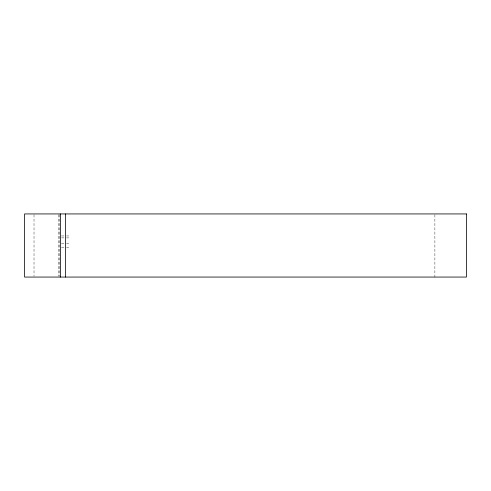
<?xml version="1.0" encoding="UTF-8"?>
<svg xmlns="http://www.w3.org/2000/svg" width="491" height="491" viewBox="0 0 491 491"><rect width="100%" height="100%" fill="white"/><g stroke="black" fill="none" stroke-linecap="round" stroke-linejoin="round"><path stroke-width="0.37" stroke-dasharray="2.46 1.84" d="M61.455 235.944L65.825 235.944M66.555 235.944L68.74 235.944M61.455 237.89L65.825 237.89M66.555 237.89L68.74 237.89M61.455 243.554L65.825 243.554M66.555 243.554L68.74 243.554M61.455 247.446L65.825 247.446M66.555 247.446L68.74 247.446M434.885 214.696L434.885 277.065M59.27 214.696L59.27 276.304M58.638 214.696L58.638 276.304M34.02 214.696L34.02 276.304"/><path stroke-width="0.74" d="M65.585 213.935L65.585 277.065M60.577 213.935L60.577 277.065M466.45 213.935L24.55 213.935L24.55 277.065L466.45 277.065L466.45 213.935"/></g></svg>
